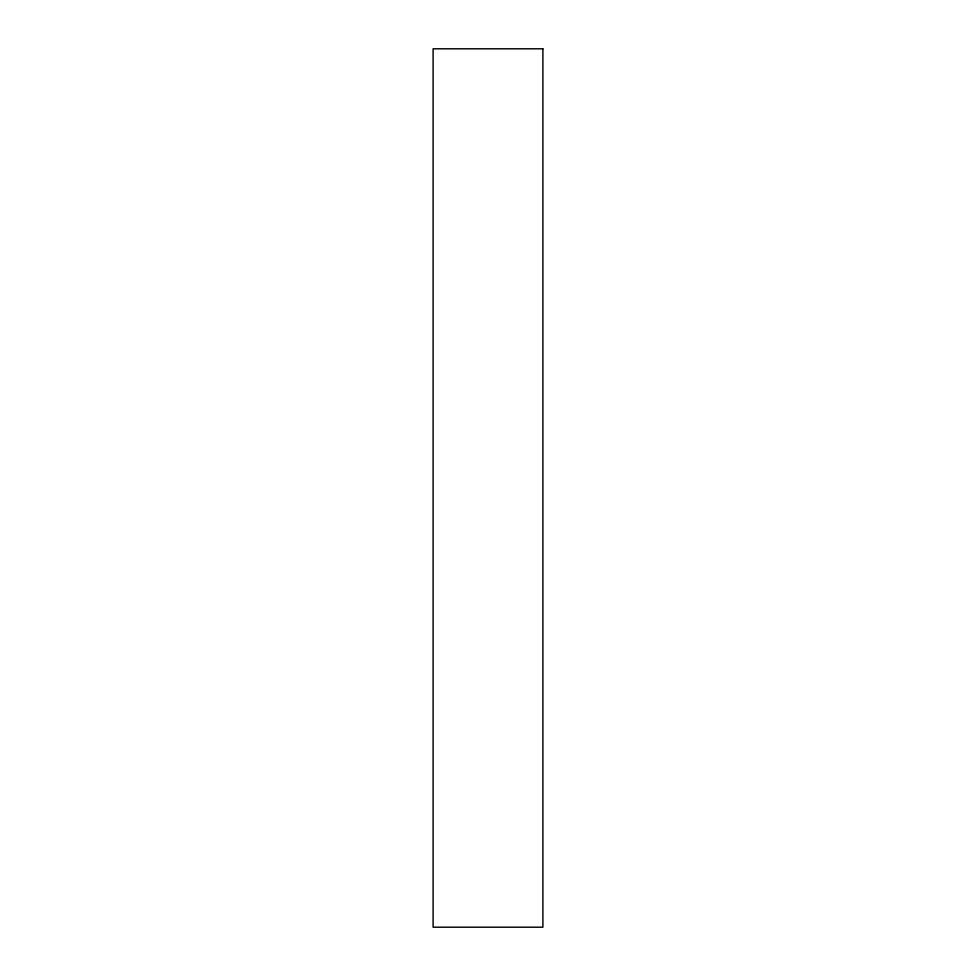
<?xml version="1.0" encoding="UTF-8"?>
<svg xmlns="http://www.w3.org/2000/svg" width="976" height="976" viewBox="0 0 976 976"><rect width="100%" height="100%" fill="white"/><g stroke="black" fill="none" stroke-linecap="round" stroke-linejoin="round"><path stroke-width="1.46" d="M542.9 48.8L433.1 48.8L433.1 927.2L542.9 927.2L542.9 48.8"/></g></svg>
